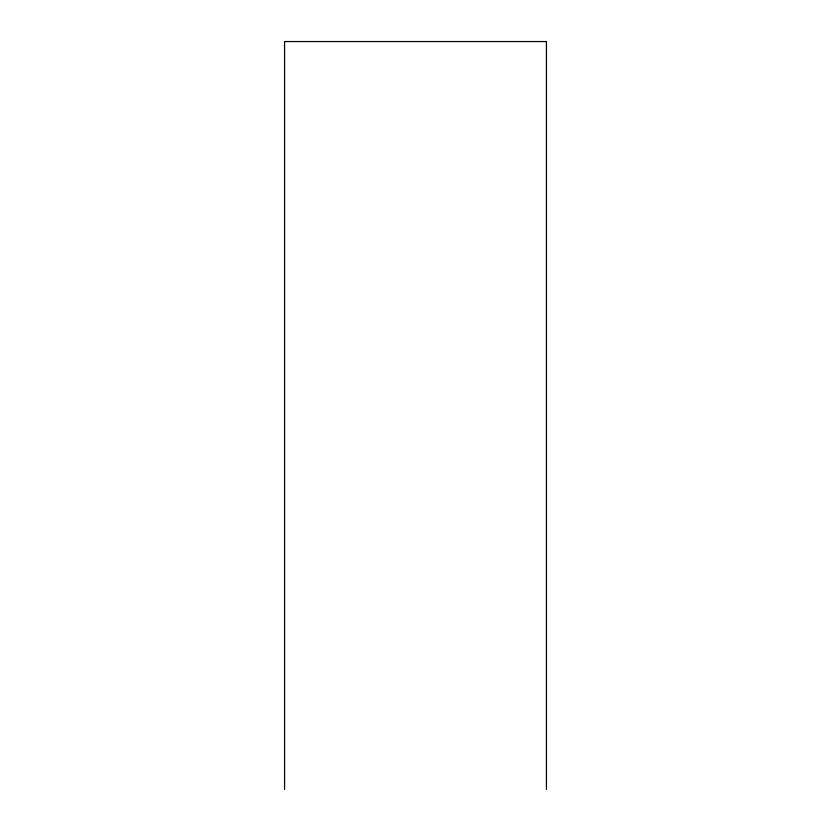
<?xml version="1.0" encoding="UTF-8"?>
<svg xmlns="http://www.w3.org/2000/svg" width="831" height="831" viewBox="0 0 831 831"><rect width="100%" height="100%" fill="white"/><g stroke="black" fill="none" stroke-linecap="round" stroke-linejoin="round"><path stroke-width="1.25" d="M546.424 789.45L546.424 41.55L284.576 41.55L284.576 789.45"/></g></svg>
